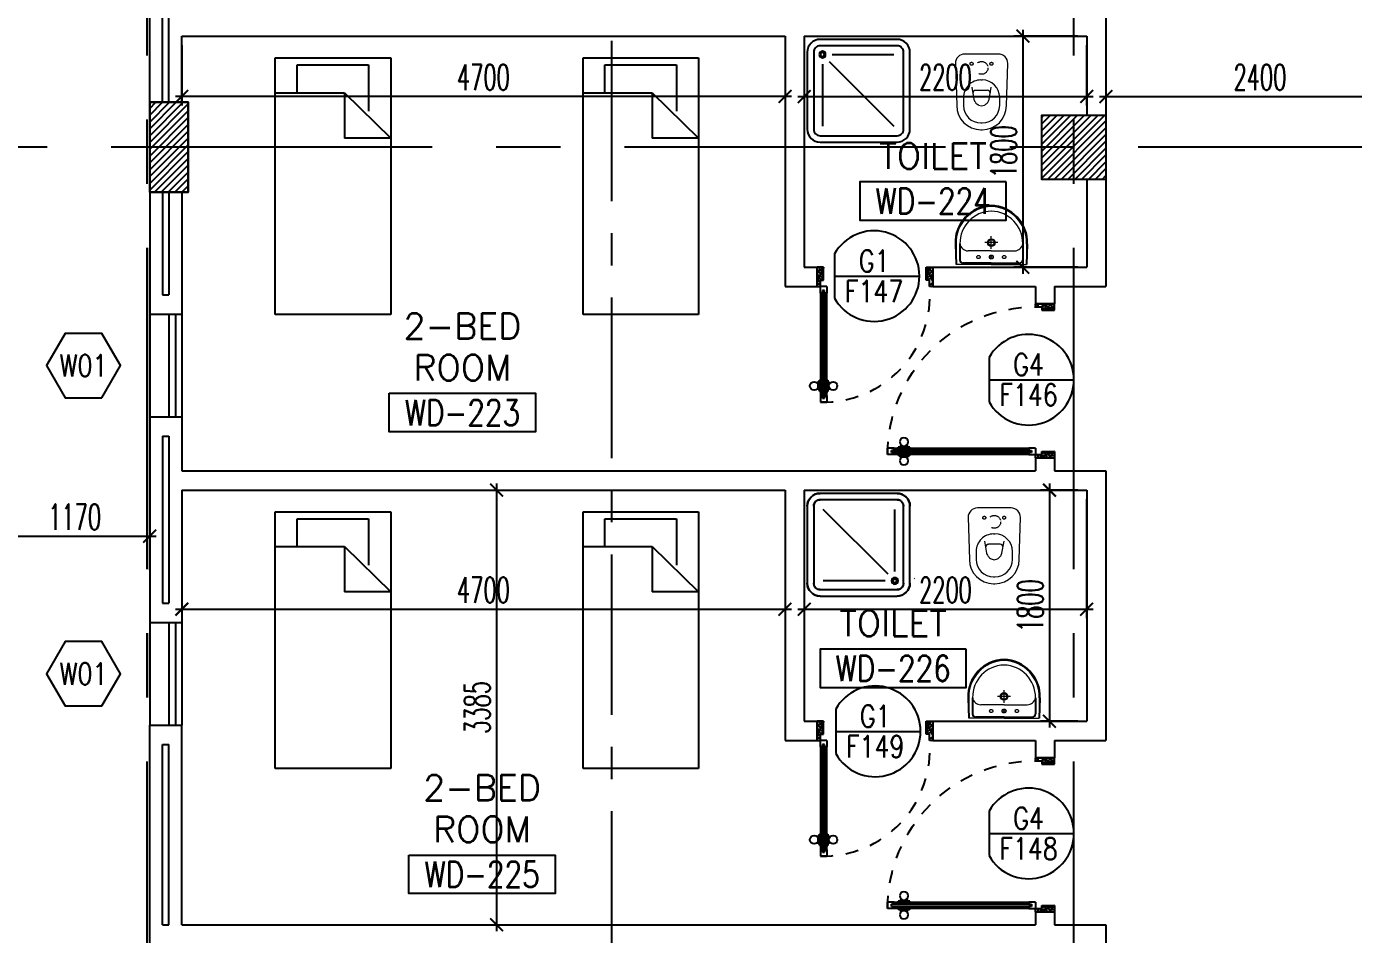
# Model space of a CAD drawing. Extents: x 88852.7 to 88945.7, y 39921.6 to 40001.1.
# Drawn here: x 88901.85 to 88912.19, y 39966.77 to 39973.84 of the extents above; entities that cross this region are included whole.
import ezdxf
from ezdxf.enums import TextEntityAlignment as Align

# ---------------------------------------------------------------- set-up
doc = ezdxf.new("R2010")
doc.units = 0
doc.header["$MEASUREMENT"] = 0
doc.header["$PDMODE"] = 34
for name, pattern in [('CENTER', [2, 1.25, -0.25, 0.25, -0.25]), ('CENTERX2', [4, 2.5, -0.5, 0.5, -0.5]), ('DASHED', [0.75, 0.5, -0.25]), ('HIDDEN', [0.375, 0.25, -0.125]), ('HIDDEN2', [0.1875, 0.125, -0.0625])]:
    doc.linetypes.add(name, pattern=pattern)
doc.layers.get('0').update_dxf_attribs({"linetype": 'CONTINUOUS'})
doc.layers.get('DEFPOINTS').update_dxf_attribs({"linetype": 'CONTINUOUS'})
for name, color, linetype in [('AXES', 11, 'CENTERX2'), ('AXES1', 11, 'CENTER'), ('COL', 2, 'CONTINUOUS'), ('DIM', 4, 'CONTINUOUS'), ('DOOR', 7, 'CONTINUOUS'), ('DOOR-CR', 4, 'CONTINUOUS'), ('DOOR-NO', 3, 'CONTINUOUS'), ('FIX', 3, 'CONTINUOUS'), ('FUR', 4, 'CONTINUOUS'), ('HAT', 8, 'CONTINUOUS'), ('INSUL', 4, 'CONTINUOUS'), ('RM-BOX', 4, 'CONTINUOUS'), ('RM-NAME', 2, 'CONTINUOUS'), ('RM-NO', 2, 'CONTINUOUS'), ('WALL', 2, 'CONTINUOUS'), ('WIN', 3, 'CONTINUOUS'), ('WIN-BOX', 3, 'CONTINUOUS'), ('WIN-NO', 5, 'CONTINUOUS')]:
    doc.layers.add(name, color=color, linetype=linetype)
doc.styles.add('ROMANS', font='ROMANS.shx', dxfattribs={"width": 0.6})
doc.dimstyles.new('STANDARD in', dxfattribs={"dimtxt": 0.2, "dimasz": 0.1, "dimexe": 0.07, "dimexo": 0.07, "dimgap": 0.05, "dimtad": 1, "dimdec": 0, "dimlfac": 1000, "dimzin": 0, "dimdsep": 46, "dimtxsty": 'ROMANS', "dimblk": 'ARCHTICK', "dimcen": 0.05, "dimdle": 0.05, "dimclrd": 4, "dimclre": 4, "dimclrt": 2, "dimadec": 0, "dimazin": 0, "dimtfac": 1, "dimtdec": 0, "dimtmove": 2, "dimatfit": 3, "dimfxl": 0, "dimtolj": 1, "dimtzin": 0, "dimarcsym": 0})

# ---------------------------------------------------------------- blocks, each defined once
blk = doc.blocks.new('_ARCHTICK')
at = {"color": 0, "linetype": 'ByBlock', "const_width": 0.15}
blk.add_lwpolyline([(-0.5, -0.5), (0.5, 0.5)], dxfattribs=at)
blk = doc.blocks.new('*D181')
at = {"layer": 'DEFPOINTS', "color": 0, "linetype": 'ByBlock'}
for p in [(88904.666, 39970.23), (88905.052, 39966.845), (88905.513, 39966.845)]:
    blk.add_point(p, dxfattribs=at)
at = {"layer": 'DIM', "color": 4, "linetype": 'ByBlock', "lineweight": -2}
for p, q in [((88904.736, 39970.23), (88905.583, 39970.23)), ((88905.513, 39970.28), (88905.513, 39966.795)), ((88905.122, 39966.845), (88905.583, 39966.845))]:
    blk.add_line(p, q, dxfattribs=at)
at = {"layer": 'DIM', "color": 4, "linetype": 'ByBlock', "lineweight": -2, "xscale": 0.1, "yscale": 0.1, "zscale": 0.1}
for p, rotation in [((88905.513, 39970.23), 90), ((88905.513, 39966.845), 270)]:
    blk.add_blockref('_ARCHTICK', p, dxfattribs=dict(at, rotation=rotation))
at = {"layer": 'DIM', "color": 2, "linetype": 'ByBlock', "insert": (88905.363, 39968.537), "char_height": 0.2, "attachment_point": 5, "rotation": 90, "style": 'ROMANS'}
blk.add_mtext('\\A1;3385', dxfattribs=at)
blk = doc.blocks.new('*D182')
at = {"layer": 'DEFPOINTS', "color": 0, "linetype": 'ByBlock'}
for p in [(88903.06, 39970.23), (88907.76, 39970.23), (88907.76, 39969.302)]:
    blk.add_point(p, dxfattribs=at)
at = {"layer": 'DIM', "color": 4, "linetype": 'ByBlock', "lineweight": -2}
for p, q in [((88903.06, 39970.16), (88903.06, 39969.232)), ((88907.76, 39970.16), (88907.76, 39969.232)), ((88903.01, 39969.302), (88907.81, 39969.302))]:
    blk.add_line(p, q, dxfattribs=at)
at = {"layer": 'DIM', "color": 4, "linetype": 'ByBlock', "lineweight": -2, "xscale": 0.1, "yscale": 0.1, "zscale": 0.1, "rotation": 180}
blk.add_blockref('_ARCHTICK', (88903.06, 39969.302), dxfattribs=at)
at = {"layer": 'DIM', "color": 4, "linetype": 'ByBlock', "lineweight": -2, "xscale": 0.1, "yscale": 0.1, "zscale": 0.1}
blk.add_blockref('_ARCHTICK', (88907.76, 39969.302), dxfattribs=at)
at = {"layer": 'DIM', "color": 2, "linetype": 'ByBlock', "insert": (88905.41, 39969.452), "char_height": 0.2, "attachment_point": 5, "style": 'ROMANS'}
blk.add_mtext('\\A1;4700', dxfattribs=at)
blk = doc.blocks.new('*D193')
at = {"layer": 'DEFPOINTS', "color": 0, "linetype": 'ByBlock'}
for p in [(88910.26, 39973.915), (88912.66, 39973.915), (88912.66, 39973.295)]:
    blk.add_point(p, dxfattribs=at)
at = {"layer": 'DIM', "color": 4, "linetype": 'ByBlock', "lineweight": -2}
for p, q in [((88910.26, 39973.845), (88910.26, 39973.225)), ((88912.66, 39973.845), (88912.66, 39973.225)), ((88910.21, 39973.295), (88912.71, 39973.295))]:
    blk.add_line(p, q, dxfattribs=at)
at = {"layer": 'DIM', "color": 4, "linetype": 'ByBlock', "lineweight": -2, "xscale": 0.1, "yscale": 0.1, "zscale": 0.1, "rotation": 180}
blk.add_blockref('_ARCHTICK', (88910.26, 39973.295), dxfattribs=at)
at = {"layer": 'DIM', "color": 4, "linetype": 'ByBlock', "lineweight": -2, "xscale": 0.1, "yscale": 0.1, "zscale": 0.1}
blk.add_blockref('_ARCHTICK', (88912.66, 39973.295), dxfattribs=at)
at = {"layer": 'DIM', "color": 2, "linetype": 'ByBlock', "insert": (88911.46, 39973.445), "char_height": 0.2, "attachment_point": 5, "style": 'ROMANS'}
blk.add_mtext('\\A1;2400', dxfattribs=at)
blk = doc.blocks.new('*D183')
at = {"layer": 'DEFPOINTS', "color": 0, "linetype": 'ByBlock'}
for p in [(88907.91, 39970.23), (88910.11, 39970.23), (88910.11, 39969.302)]:
    blk.add_point(p, dxfattribs=at)
at = {"layer": 'DIM', "color": 4, "linetype": 'ByBlock', "lineweight": -2}
for p, q in [((88907.91, 39970.16), (88907.91, 39969.232)), ((88910.11, 39970.16), (88910.11, 39969.232)), ((88907.86, 39969.302), (88910.16, 39969.302))]:
    blk.add_line(p, q, dxfattribs=at)
at = {"layer": 'DIM', "color": 4, "linetype": 'ByBlock', "lineweight": -2, "xscale": 0.1, "yscale": 0.1, "zscale": 0.1, "rotation": 180}
blk.add_blockref('_ARCHTICK', (88907.91, 39969.302), dxfattribs=at)
at = {"layer": 'DIM', "color": 4, "linetype": 'ByBlock', "lineweight": -2, "xscale": 0.1, "yscale": 0.1, "zscale": 0.1}
blk.add_blockref('_ARCHTICK', (88910.11, 39969.302), dxfattribs=at)
at = {"layer": 'DIM', "color": 2, "linetype": 'ByBlock', "insert": (88909.01, 39969.452), "char_height": 0.2, "attachment_point": 5, "style": 'ROMANS'}
blk.add_mtext('\\A1;2200', dxfattribs=at)
blk = doc.blocks.new('*D184')
at = {"layer": 'DEFPOINTS', "color": 0, "linetype": 'ByBlock'}
for p in [(88910.11, 39970.23), (88909.82, 39968.43), (88910.11, 39968.43)]:
    blk.add_point(p, dxfattribs=at)
at = {"layer": 'DIM', "color": 4, "linetype": 'ByBlock', "lineweight": -2}
for p, q in [((88910.04, 39970.23), (88909.75, 39970.23)), ((88909.82, 39970.28), (88909.82, 39968.38)), ((88910.04, 39968.43), (88909.75, 39968.43))]:
    blk.add_line(p, q, dxfattribs=at)
at = {"layer": 'DIM', "color": 4, "linetype": 'ByBlock', "lineweight": -2, "xscale": 0.1, "yscale": 0.1, "zscale": 0.1}
for p, rotation in [((88909.82, 39970.23), 90), ((88909.82, 39968.43), 270)]:
    blk.add_blockref('_ARCHTICK', p, dxfattribs=dict(at, rotation=rotation))
at = {"layer": 'DIM', "color": 2, "linetype": 'ByBlock', "insert": (88909.67, 39969.33), "char_height": 0.2, "attachment_point": 5, "rotation": 90, "style": 'ROMANS'}
blk.add_mtext('\\A1;1800', dxfattribs=at)
blk = doc.blocks.new('*D187')
at = {"layer": 'DEFPOINTS', "color": 0, "linetype": 'ByBlock'}
for p in [(88910.11, 39973.765), (88909.613, 39971.965), (88910.11, 39971.965)]:
    blk.add_point(p, dxfattribs=at)
at = {"layer": 'DIM', "color": 4, "linetype": 'ByBlock', "lineweight": -2}
for p, q in [((88909.613, 39973.815), (88909.613, 39971.915)), ((88910.04, 39973.765), (88909.543, 39973.765)), ((88910.04, 39971.965), (88909.543, 39971.965))]:
    blk.add_line(p, q, dxfattribs=at)
at = {"layer": 'DIM', "color": 4, "linetype": 'ByBlock', "lineweight": -2, "xscale": 0.1, "yscale": 0.1, "zscale": 0.1}
for p, rotation in [((88909.613, 39973.765), 90), ((88909.613, 39971.965), 270)]:
    blk.add_blockref('_ARCHTICK', p, dxfattribs=dict(at, rotation=rotation))
at = {"layer": 'DIM', "color": 2, "linetype": 'ByBlock', "insert": (88909.463, 39972.865), "char_height": 0.2, "attachment_point": 5, "rotation": 90, "style": 'ROMANS'}
blk.add_mtext('\\A1;1800', dxfattribs=at)
blk = doc.blocks.new('*D186')
at = {"layer": 'DEFPOINTS', "color": 0, "linetype": 'ByBlock'}
for p in [(88907.91, 39973.765), (88910.11, 39973.765), (88910.11, 39973.295)]:
    blk.add_point(p, dxfattribs=at)
at = {"layer": 'DIM', "color": 4, "linetype": 'ByBlock', "lineweight": -2}
for p, q in [((88907.91, 39973.695), (88907.91, 39973.225)), ((88910.11, 39973.695), (88910.11, 39973.225)), ((88907.86, 39973.295), (88910.16, 39973.295))]:
    blk.add_line(p, q, dxfattribs=at)
at = {"layer": 'DIM', "color": 4, "linetype": 'ByBlock', "lineweight": -2, "xscale": 0.1, "yscale": 0.1, "zscale": 0.1, "rotation": 180}
blk.add_blockref('_ARCHTICK', (88907.91, 39973.295), dxfattribs=at)
at = {"layer": 'DIM', "color": 4, "linetype": 'ByBlock', "lineweight": -2, "xscale": 0.1, "yscale": 0.1, "zscale": 0.1}
blk.add_blockref('_ARCHTICK', (88910.11, 39973.295), dxfattribs=at)
at = {"layer": 'DIM', "color": 2, "linetype": 'ByBlock', "insert": (88909.01, 39973.445), "char_height": 0.2, "attachment_point": 5, "style": 'ROMANS'}
blk.add_mtext('\\A1;2200', dxfattribs=at)
blk = doc.blocks.new('*D185')
at = {"layer": 'DEFPOINTS', "color": 0, "linetype": 'ByBlock'}
for p in [(88903.06, 39973.765), (88907.76, 39973.765), (88903.06, 39973.295)]:
    blk.add_point(p, dxfattribs=at)
at = {"layer": 'DIM', "color": 4, "linetype": 'ByBlock', "lineweight": -2}
for p, q in [((88903.06, 39973.695), (88903.06, 39973.225)), ((88907.76, 39973.695), (88907.76, 39973.225)), ((88907.81, 39973.295), (88903.01, 39973.295))]:
    blk.add_line(p, q, dxfattribs=at)
at = {"layer": 'DIM', "color": 4, "linetype": 'ByBlock', "lineweight": -2, "xscale": 0.1, "yscale": 0.1, "zscale": 0.1, "rotation": 180}
blk.add_blockref('_ARCHTICK', (88903.06, 39973.295), dxfattribs=at)
at = {"layer": 'DIM', "color": 4, "linetype": 'ByBlock', "lineweight": -2, "xscale": 0.1, "yscale": 0.1, "zscale": 0.1}
blk.add_blockref('_ARCHTICK', (88907.76, 39973.295), dxfattribs=at)
at = {"layer": 'DIM', "color": 2, "linetype": 'ByBlock', "insert": (88905.41, 39973.445), "char_height": 0.2, "attachment_point": 5, "style": 'ROMANS'}
blk.add_mtext('\\A1;4700', dxfattribs=at)
blk = doc.blocks.new('SHR1')
at = {"layer": 'FIX'}
for p, q in [((-196, 196), (-700, 700)), ((-143, 218), (-143, 700)), ((-218, 143), (-700, 143))]:
    blk.add_line(p, q, dxfattribs=at)
for points in [[(-825, 125), (-825, 725, -0.414214), (-725, 825), (-125, 825, -0.414214), (-25, 725), (-25, 125, -0.414214), (-125, 25), (-725, 25, -0.414214)], [(-775, 125), (-775, 725, -0.414214), (-725, 775), (-125, 775, -0.414214), (-75, 725), (-75, 125, -0.414214), (-125, 75), (-725, 75, -0.414214)]]:
    blk.add_lwpolyline(points, format="xyb", close=True, dxfattribs=at)
for radius in [25, 15]:
    blk.add_circle((-143, 143), radius, dxfattribs=at)
blk = doc.blocks.new('WC1')
at = {"layer": 'FIX', "lineweight": 20}
for p, q in [((-210, 204), (-538, 194)), ((-475, 141), (-538, 141)), ((-137, 0), (-137, 131)), ((-727, 5), (-727, -5)), ((-674, 5), (-674, -5)), ((-534, 24), (-540, 0)), ((-540, 0), (-534, -24)), ((-395, 76), (-490, 60)), ((-339, 5), (-339, -5)), ((-137, -131), (-137, 0)), ((-490, -60), (-395, -76)), ((-538, -141), (-475, -141)), ((-538, -194), (-210, -204)), ((-213, -204), (-210, -204))]:
    blk.add_line(p, q, dxfattribs=at)
at = {"layer": 'FIX', "linetype": 'Continuous', "lineweight": 20}
blk.add_line((-420, -47), (-420, 45), dxfattribs=at)
at = {"layer": 'FIX', "linetype": 'HIDDEN2', "lineweight": 20, "ltscale": 0.3}
blk.add_circle((-245, 0), 49.8, dxfattribs=at)
at = {"layer": 'FIX', "linetype": 'HIDDEN', "lineweight": 20, "ltscale": 0.05}
for centre in [(-213, 78), (-213, -77)]:
    blk.add_circle(centre, 11.6, dxfattribs=at)
at = {"layer": 'FIX', "lineweight": 20}
for centre, radius, start, end in [((-538, 5), 189, 90, 180), ((-538, 5), 136, 90, 180), ((-475, 5), 136, 360, 90), ((-210, 131), 73, 360, 90), ((-473, -7), 68.2, 128.9242, 152.8468), ((-464, -18), 82, 108.496, 128.9242), ((-538, -5), 189, 180, 270), ((-538, -5), 136, 180, 270), ((-473, 7), 68.2, 207.1532, 231.0758), ((-464, 18), 82, 231.0758, 251.504), ((-475, -5), 136, 270, 0), ((-210, -131), 73, 270, 0)]:
    blk.add_arc(centre, radius, start, end, dxfattribs=at)
at = {"layer": 'FIX', "linetype": 'Continuous', "lineweight": 20}
for centre, start, end in [((-443, 46), 357.6662, 91.6121), ((-442, -46), 268.3879, 2.3338)]:
    blk.add_arc(centre, 22.3, start, end, dxfattribs=at)
blk = doc.blocks.new('LAV1')
at = {"layer": 'FIX', "linetype": 'ByBlock', "ltscale": 0.3}
for p, q in [((-280, 210), (-275, 50)), ((-245, 210), (-245, 85)), ((245, 210), (245, 85)), ((280, 210), (275, 50)), ((0, 60), (-220, 60)), ((0, 60), (220, 60))]:
    blk.add_line(p, q, dxfattribs=at)
at = {"layer": 'FIX', "linetype": 'Continuous', "lineweight": 20}
for p, q in [((-275, 210), (-275, 50)), ((275, 210), (275, 50)), ((0, 155), (-181, 155)), ((0, 155), (181, 155)), ((0, 50), (-275, 50)), ((0, 50), (-252, 50)), ((0, 50), (275, 50)), ((0, 50), (252, 50))]:
    blk.add_line(p, q, dxfattribs=at)
at = {"layer": 'FIX', "linetype": 'DASHED', "lineweight": 20, "ltscale": 0.05}
for p, q in [((50, 220), (-50, 220)), ((0, 170), (0, 270)), ((0, 170), (0, 270))]:
    blk.add_line(p, q, dxfattribs=at)
at = {"layer": 'FIX', "lineweight": 20}
for p, q in [((16, 107), (-15, 107)), ((0, 92), (0, 123))]:
    blk.add_line(p, q, dxfattribs=at)
for centre, radius in [((0, 220), 29.5), ((0, 220), 22.5), ((0, 107), 15.5)]:
    blk.add_circle(centre, radius, dxfattribs=at)
at = {"layer": 'FIX', "linetype": 'HIDDEN', "lineweight": 20, "ltscale": 0.05}
for centre in [(-100, 107), (100, 107)]:
    blk.add_circle(centre, 12.4, dxfattribs=at)
at = {"layer": 'FIX', "linetype": 'ByBlock', "ltscale": 0.3}
for centre, radius, start, end in [((7, 220), 287, 91.3776, 182.0064), ((-7, 220), 287, 357.9936, 88.6224), ((-220, 85), 24.9, 179.7021, 269.9486), ((220, 85), 24.9, 270.0514, 0.2979)]:
    blk.add_arc(centre, radius, start, end, dxfattribs=at)
at = {"layer": 'FIX', "linetype": 'Continuous', "lineweight": 20}
for centre, radius, start, end in [((8, 217), 283, 91.6988, 181.351), ((8, 212), 253, 91.7328, 180.4884), ((-8, 217), 283, 358.649, 88.3012), ((-8, 212), 253, 359.5116, 88.2672), ((-179, 222), 66.9, 190.2006, 268.0786), ((179, 222), 66.9, 271.9214, 349.7994)]:
    blk.add_arc(centre, radius, start, end, dxfattribs=at)
blk = doc.blocks.new('AH20A')
at = {"layer": 'FUR'}
for p, q in [((0, 0.5), (0, -0.5)), ((1, 0.5), (0, 0.5)), ((0.1358, 0.5), (0.1358, -0.0987)), ((1, -0.5), (1, 0.5)), ((0.1358, 0.3112), (0.0277, 0.3112)), ((0.0277, 0.3112), (0.0277, -0.3087)), ((0.1358, -0.0987), (0.3125, -0.5)), ((0.1358, -0.0987), (0.3125, -0.0987)), ((0.3125, -0.5), (0.3125, -0.0987)), ((0.0277, -0.3087), (0.2076, -0.3087)), ((0, -0.5), (1, -0.5))]:
    blk.add_line(p, q, dxfattribs=at)
blk = doc.blocks.new('C11')
at = {"layer": 'HAT'}
h = blk.add_hatch(dxfattribs=at)
h.set_pattern_fill('ANSI31', color=256, scale=300, style=0)
h.set_pattern_definition([(45, (-248556.182, -75061.005), (-26.5165043, 26.5165043), [])])
h.paths.add_polyline_path([(300, 700), (0, 700), (0, 350), (300, 350)])
h.paths.add_polyline_path([(300, 350), (0, 350), (0, 0), (300, 0)])
at = {"layer": 'COL'}
blk.add_lwpolyline([(300, 700), (300, 0), (0, 0), (0, 700)], close=True, dxfattribs=at)
blk = doc.blocks.new('WW1')
at = {"layer": 'WIN-BOX'}
blk.add_lwpolyline([(144, -250), (289, 0), (144, 250), (-144, 250), (-289, 0), (-144, -250)], close=True, dxfattribs=at)
at = {"layer": 'WIN-NO', "style": 'ROMANS', "width": 0.8}
blk.add_attdef('W00', text='', height=170, dxfattribs=at).set_placement((0, 0), align=Align.MIDDLE)
blk = doc.blocks.new('RM1')
at = {"layer": 'RM-BOX'}
blk.add_lwpolyline([(570, -200), (-570, -200), (-570, -500), (570, -500)], close=True, dxfattribs=at)
at = {"layer": 'RM-NAME', "style": 'ROMANS'}
for tag, p in [('ROOMNAME1', (0, 324)), ('ROOMNAME2', (0, 0))]:
    blk.add_attdef(tag, text='', height=200, dxfattribs=at).set_placement(p, align=Align.MIDDLE)
at = {"layer": 'RM-NO', "style": 'ROMANS', "width": 0.8}
blk.add_attdef('ROOMNO', text='', height=200, dxfattribs=at).set_placement((0, -350), align=Align.MIDDLE)
blk = doc.blocks.new('DOOR90')
at = {"layer": 'DOOR', "linetype": 'ByBlock'}
for p, q in [((0, 0), (-150, 0)), ((-200, -25), (-1000, -25)), ((-200, -42), (-1000, -42)), ((-200, -58), (-1000, -58)), ((-1000, -75), (-200, -75))]:
    blk.add_line(p, q, dxfattribs=at)
at = {"layer": 'DOOR', "color": 0, "linetype": 'ByBlock'}
for p, q in [((-150, 0), (-150, -25)), ((-150, 0), (0, 0)), ((0, -50), (0, 0)), ((-1050, -25), (-1050, -75)), ((-1050, -75), (-1050, -25)), ((-1000, -25), (-1050, -25)), ((-1000, -75), (-1050, -75)), ((-1020, -42), (-1020, -58)), ((-1000, -42), (-1020, -42)), ((-1000, -58), (-1020, -58)), ((-1000, -25), (-1000, -42)), ((-1000, -58), (-1000, -75)), ((-968, -25), (-968, -18)), ((-878, -18), (-968, -18)), ((-968, -75), (-968, -82)), ((-878, -82), (-968, -82)), ((-955, -18), (-955, -9)), ((-955, -9), (-890, -9)), ((-955, -18), (-890, -18)), ((-955, -82), (-955, -91)), ((-955, -82), (-890, -82)), ((-955, -91), (-890, -91)), ((-890, -18), (-890, -9)), ((-890, -82), (-890, -91)), ((-878, -25), (-878, -18)), ((-878, -75), (-878, -82)), ((-200, -42), (-200, -25)), ((-200, -25), (-150, -25)), ((-180, -42), (-200, -42)), ((-200, -75), (-200, -58)), ((-200, -58), (-180, -58)), ((-150, -75), (-200, -75)), ((-180, -58), (-180, -42)), ((-150, -75), (-150, -25)), ((-150, -25), (-100, -25)), ((-100, -25), (-100, -50)), ((-100, -50), (0, -50)), ((-150, -900), (-150, -875)), ((-150, -875), (-100, -875)), ((0, -900), (-150, -900)), ((-150, -900), (0, -900)), ((-100, -850), (0, -850)), ((-100, -875), (-100, -850)), ((0, -850), (0, -900))]:
    blk.add_line(p, q, dxfattribs=at)
at = {"layer": 'DOOR', "color": 9, "linetype": 'ByBlock'}
for p, q in [((0, -50), (-114, 0)), ((0, -50), (-40, 0)), ((0, -50), (-100, -37)), ((0, -850), (-114, -900)), ((0, -850), (-100, -863)), ((0, -850), (-40, -900))]:
    blk.add_line(p, q, dxfattribs=at)
at = {"layer": 'DOOR', "color": 0, "linetype": 'ByBlock'}
for centre in [(-923, 24), (-923, -124)]:
    blk.add_circle(centre, 32.4, dxfattribs=at)
at = {"layer": 'DOOR', "color": 9, "linetype": 'ByBlock'}
for centre, radius, start, end in [((0, -50), 74.4, 137.7764, 180), ((0, -50), 54.4, 113.2074, 180), ((0, -50), 154, 161.1053, 166.2858), ((0, -50), 134, 158.1598, 169.28), ((0, -50), 114, 154.0838, 167.3774), ((0, -50), 94.4, 148.0182, 180), ((0, -50), 34.4, 90, 180), ((0, -50), 14.4, 90, 180), ((0, -850), 154, 193.7142, 198.8947), ((0, -850), 134, 190.72, 201.8402), ((0, -850), 94.4, 180, 211.9818), ((0, -850), 74.4, 180, 222.2236), ((0, -850), 54.4, 180, 246.7926), ((0, -850), 34.4, 180, 270), ((0, -850), 14.4, 180, 270)]:
    blk.add_arc(centre, radius, start, end, dxfattribs=at)
at = {"layer": 'DOOR', "linetype": 'HIDDEN', "ltscale": 0.5}
blk.add_arc((-222, -50), 828, 178.2701, 275.003, dxfattribs=at)
blk = doc.blocks.new('DOOR100')
at = {"layer": 'DOOR', "color": 0, "linetype": 'ByBlock'}
for p, q in [((-76, 1251), (-76, 1301)), ((-76, 1301), (-26, 1301)), ((-26, 1301), (-76, 1301)), ((-59, 1251), (-76, 1251)), ((-59, 1251), (-59, 1271)), ((-43, 1271), (-59, 1271)), ((-43, 1251), (-43, 1271)), ((-26, 1251), (-43, 1251)), ((-26, 1251), (-26, 1301)), ((-92, 1206), (-92, 1141)), ((-83, 1206), (-92, 1206)), ((-83, 1141), (-92, 1141)), ((-83, 1129), (-83, 1219)), ((-76, 1219), (-83, 1219)), ((-83, 1206), (-83, 1141)), ((-26, 1219), (-19, 1219)), ((-19, 1129), (-19, 1219)), ((-19, 1206), (-19, 1141)), ((-19, 1206), (-10, 1206)), ((-19, 1141), (-10, 1141)), ((-10, 1206), (-10, 1141)), ((-76, 1129), (-83, 1129)), ((-26, 1129), (-19, 1129)), ((-1201, 0), (-1201, 150)), ((-1201, 150), (-1176, 150)), ((-1201, 150), (-1201, 0)), ((-1176, 150), (-1176, 100)), ((-76, 200), (-59, 200)), ((-76, 150), (-76, 200)), ((-76, 150), (-26, 150)), ((-59, 200), (-59, 180)), ((-59, 180), (-43, 180)), ((-43, 200), (-26, 200)), ((-43, 180), (-43, 200)), ((-26, 200), (-26, 150)), ((-1, 150), (-26, 150)), ((-26, 150), (-26, 100)), ((-1, 150), (-1, 0)), ((-1151, 0), (-1201, 0)), ((-1176, 100), (-1151, 100)), ((-1151, 100), (-1151, 0)), ((-51, 100), (-51, 0)), ((-26, 100), (-51, 100)), ((-51, 0), (-1, 0))]:
    blk.add_line(p, q, dxfattribs=at)
at = {"layer": 'DOOR', "linetype": 'ByBlock'}
for p, q in [((-76, 1251), (-76, 200)), ((-59, 200), (-59, 1251)), ((-43, 200), (-43, 1251)), ((-26, 200), (-26, 1251))]:
    blk.add_line(p, q, dxfattribs=at)
at = {"layer": 'DOOR', "color": 9, "linetype": 'ByBlock'}
for p, q in [((-1151, 0), (-1201, 114)), ((-51, 0), (-1, 114)), ((-1151, 0), (-1201, 40)), ((-1151, 0), (-1164, 100)), ((-51, 0), (-38, 100)), ((-51, 0), (-1, 40))]:
    blk.add_line(p, q, dxfattribs=at)
at = {"layer": 'DOOR', "color": 0, "linetype": 'ByBlock'}
for centre in [(-125, 1174), (22, 1174)]:
    blk.add_circle(centre, 32.4, dxfattribs=at)
at = {"layer": 'DOOR', "linetype": 'HIDDEN', "ltscale": 0.5}
blk.add_arc((-27, 152), 1149, 89.961, 180.0931, dxfattribs=at)
at = {"layer": 'DOOR', "color": 9, "linetype": 'ByBlock'}
for centre, radius, start, end in [((-1151, 0), 154, 103.7142, 108.8947), ((-1151, 0), 134, 100.72, 111.8402), ((-51, 0), 134, 68.1598, 79.28), ((-51, 0), 114, 64.0838, 77.3774), ((-51, 0), 154, 71.1053, 76.2858), ((-1151, 0), 94.4, 90, 121.9818), ((-1151, 0), 74.4, 90, 132.2236), ((-1151, 0), 54.4, 90, 156.7926), ((-1151, 0), 34.4, 90, 180), ((-1151, 0), 14.4, 90, 180), ((-51, 0), 94.4, 58.0182, 90), ((-51, 0), 74.4, 47.7764, 90), ((-51, 0), 54.4, 23.2074, 90), ((-51, 0), 34.4, 0, 90), ((-51, 0), 14.4, 0, 90)]:
    blk.add_arc(centre, radius, start, end, dxfattribs=at)
blk = doc.blocks.new('DD1')
at = {"layer": 'DOOR-CR'}
blk.add_line((-308, 0), (353, 0), dxfattribs=at)
blk.add_lwpolyline([(-308, -173, 3.820224), (-308, 173)], format="xyb", close=True, dxfattribs=at)
at = {"layer": 'DOOR-NO', "style": 'ROMANS', "width": 0.8}
for tag, p in [('G', (0, 142)), ('000', (0, -141))]:
    blk.add_attdef(tag, text='', height=204, dxfattribs=at).set_placement(p, align=Align.MIDDLE)
blk = doc.blocks.new('*X98')
at = {"color": 0}
for p, q in [((227929, 162698), (228420, 163190)), ((227929, 162751), (228367, 163190)), ((227929, 162804), (228314, 163190)), ((227929, 162857), (228261, 163190)), ((227929, 162910), (228208, 163190)), ((227929, 162963), (228155, 163190)), ((227929, 163016), (228102, 163190)), ((227929, 163069), (228049, 163190)), ((227929, 163122), (227996, 163190)), ((227929, 163175), (227943, 163190)), ((227973, 162690), (228429, 163145)), ((228026, 162690), (228429, 163092)), ((228079, 162690), (228429, 163039)), ((228132, 162690), (228429, 162986)), ((228185, 162690), (228429, 162933)), ((228239, 162690), (228429, 162880)), ((228292, 162690), (228429, 162827)), ((228345, 162690), (228429, 162774)), ((228398, 162690), (228429, 162721))]:
    blk.add_line(p, q, dxfattribs=at)
blk = doc.blocks.new('COL50')
at = {"layer": 'COL'}
blk.add_lwpolyline([(-250, 250), (-250, -250), (250, -250), (250, 250)], close=True, dxfattribs=at)
blk = doc.blocks.new('*D755')
at = {"layer": 'DEFPOINTS', "color": 0, "linetype": 'Continuous'}
for p in [(88902.81, 39969.871), (88901.64, 39969.538), (88902.81, 39969.538)]:
    blk.add_point(p, dxfattribs=at)
at = {"layer": 'DIM', "color": 4, "linetype": 'Continuous', "lineweight": -2}
for p, q in [((88901.64, 39969.608), (88901.64, 39969.941)), ((88902.81, 39969.608), (88902.81, 39969.941)), ((88901.59, 39969.871), (88902.86, 39969.871))]:
    blk.add_line(p, q, dxfattribs=at)
at = {"layer": 'DIM', "color": 4, "linetype": 'Continuous', "lineweight": -2, "xscale": 0.1, "yscale": 0.1, "zscale": 0.1, "rotation": 180}
blk.add_blockref('_ARCHTICK', (88901.64, 39969.871), dxfattribs=at)
at = {"layer": 'DIM', "color": 4, "linetype": 'Continuous', "lineweight": -2, "xscale": 0.1, "yscale": 0.1, "zscale": 0.1}
blk.add_blockref('_ARCHTICK', (88902.81, 39969.871), dxfattribs=at)
at = {"layer": 'DIM', "color": 2, "linetype": 'Continuous', "insert": (88902.225, 39970.021), "char_height": 0.2, "attachment_point": 5, "style": 'ROMANS'}
blk.add_mtext('\\A1;1170', dxfattribs=at)

msp = doc.modelspace()

# ---------------------------------------------------------------- linework, layer by layer
at = {"layer": 'AXES'}
for p, q in [((88910.0103, 39921.6153), (88910.0103, 40000.4279)), ((88902.7903, 39921.6153), (88902.7903, 40000.0779)), ((88902.8103, 39921.6153), (88902.8103, 40000.0779)), ((88945.0103, 39972.8996), (88876.9703, 39972.8996))]:
    msp.add_line(p, q, dxfattribs=at)
at = {"layer": 'AXES1'}
msp.add_line((88906.4103, 39928.4796), (88906.4103, 39987.2996), dxfattribs=at)
at = {"layer": 'FIX'}
for p, q in [((88908.6333, 39970.2046), (88908.0333, 39970.2046)), ((88907.9333, 39970.1046), (88907.9333, 39969.5046)), ((88907.9833, 39970.1046), (88907.9833, 39969.5046)), ((88908.6333, 39970.1546), (88908.0333, 39970.1546)), ((88908.6833, 39969.5046), (88908.6833, 39970.1046)), ((88908.7333, 39969.5046), (88908.7333, 39970.1046)), ((88908.6156, 39969.5972), (88908.6156, 39970.0796)), ((88908.5406, 39969.5222), (88908.0583, 39969.5222)), ((88908.0333, 39969.4546), (88908.6333, 39969.4546)), ((88908.0333, 39969.4046), (88908.6333, 39969.4046))]:
    msp.add_line(p, q, dxfattribs=at)
at = {"layer": 'FIX', "color": 32, "linetype": 'DASHED', "lineweight": 20, "ltscale": 0.05}
msp.add_line((88909.5158, 39968.6226), (88909.4158, 39968.6226), dxfattribs=at)
at = {"layer": 'FIX', "extrusion": (0, 0, -1)}
for centre, major_axis, start_param, end_param in [((88908.0333, 39970.1046), (-0.0707, 0.0707), 5.4977871, 7.0685835), ((88908.6333, 39970.1046), (-0.0707, 0.0707), 0.7853982, 2.3561945), ((88908.0333, 39970.1046), (-0.0354, 0.0354), 5.4977871, 7.0685835), ((88908.6333, 39970.1046), (-0.0354, 0.0354), 0.7853982, 2.3561945), ((88908.0333, 39969.5046), (-0.0707, 0.0707), 3.9269908, 5.4977871), ((88908.0333, 39969.5046), (0.0354, 0.0354), 2.3561945, 3.9269908), ((88908.6156, 39969.5222), (-0.0177, 0.0177), 3.9269908, 10.2101761), ((88908.6156, 39969.5222), (-0.0106, 0.0106), 3.9269908, 10.2101761), ((88908.6333, 39969.5046), (0.0707, 0.0707), 0.7853982, 2.3561945), ((88908.6333, 39969.5046), (0.0354, 0.0354), 0.7853982, 2.3561945)]:
    msp.add_ellipse(centre, major_axis=major_axis, ratio=1, start_param=start_param, end_param=end_param, dxfattribs=at)
at = {"layer": 'INSUL'}
for p, q in [((88902.9103, 39973.2496), (88902.9103, 39975.4496)), ((88902.9603, 39973.2496), (88902.9603, 39975.4496)), ((88902.9103, 39972.5496), (88902.9103, 39971.7496)), ((88902.9603, 39972.5496), (88902.9603, 39971.7496)), ((88902.9103, 39971.7496), (88902.9603, 39971.7496)), ((88902.9103, 39970.6496), (88902.9603, 39970.6496)), ((88902.9103, 39970.6496), (88902.9103, 39969.3496)), ((88902.9603, 39970.6496), (88902.9603, 39969.3496)), ((88902.9103, 39969.3496), (88902.9603, 39969.3496)), ((88902.9103, 39968.2496), (88902.9603, 39968.2496)), ((88902.9103, 39966.8446), (88902.9103, 39968.2496)), ((88902.9103, 39968.2496), (88902.9603, 39968.2496)), ((88902.9603, 39966.8446), (88902.9603, 39968.2496)), ((88902.9103, 39966.8446), (88902.9603, 39966.8446))]:
    msp.add_line(p, q, dxfattribs=at)
at = {"layer": 'WALL'}
for p, q in [((88902.8103, 39973.2496), (88902.8103, 39975.5996)), ((88903.0603, 39973.2496), (88903.0603, 39973.7646)), ((88903.0603, 39973.7646), (88907.7603, 39973.7646)), ((88907.9103, 39973.7646), (88910.1103, 39973.7646)), ((88902.8103, 39972.5496), (88902.8103, 39971.5996)), ((88903.0603, 39972.5496), (88903.0603, 39971.5996)), ((88907.9103, 39971.9646), (88908.0103, 39971.9646)), ((88908.9103, 39971.9646), (88910.1103, 39971.9646)), ((88907.7603, 39971.8146), (88908.0103, 39971.8146)), ((88908.9103, 39971.8146), (88909.7103, 39971.8146)), ((88909.8603, 39971.8146), (88910.2603, 39971.8146)), ((88902.8103, 39971.5996), (88903.0603, 39971.5996)), ((88902.8103, 39970.7996), (88903.0603, 39970.7996)), ((88902.8103, 39970.7996), (88902.8103, 39969.1996)), ((88903.0603, 39970.7996), (88903.0603, 39970.3796)), ((88903.0603, 39970.3796), (88909.7103, 39970.3796)), ((88909.8603, 39970.3796), (88910.2603, 39970.3796)), ((88903.0603, 39970.2296), (88903.0603, 39969.1996)), ((88903.0603, 39970.2296), (88907.7603, 39970.2296)), ((88907.9103, 39970.2296), (88910.1103, 39970.2296)), ((88902.8103, 39969.1996), (88903.0603, 39969.1996)), ((88902.8103, 39968.3996), (88903.0603, 39968.3996)), ((88902.8103, 39966.6946), (88902.8103, 39968.3996)), ((88902.8103, 39966.6946), (88902.8103, 39968.3996)), ((88902.8103, 39968.3996), (88903.0603, 39968.3996)), ((88903.0603, 39966.8446), (88903.0603, 39968.3996)), ((88903.0603, 39966.8446), (88903.0603, 39968.3996)), ((88907.9103, 39968.4296), (88908.0103, 39968.4296)), ((88908.9103, 39968.4296), (88910.1103, 39968.4296)), ((88907.7603, 39968.2796), (88908.0103, 39968.2796)), ((88908.9103, 39968.2796), (88909.7103, 39968.2796)), ((88909.8603, 39968.2796), (88910.2603, 39968.2796)), ((88903.0603, 39966.8446), (88909.7103, 39966.8446)), ((88909.8603, 39966.8446), (88910.2603, 39966.8446))]:
    msp.add_line(p, q, dxfattribs=at)
at = {"layer": 'WALL', "linetype": 'ByBlock'}
for p, q in [((88910.2603, 39973.9146), (88910.2603, 39971.8146)), ((88907.7603, 39973.7646), (88907.7603, 39971.8146)), ((88907.9103, 39973.7646), (88907.9103, 39971.9646)), ((88910.1103, 39973.7646), (88910.1103, 39973.1496)), ((88910.1103, 39972.6496), (88910.1103, 39971.9646)), ((88908.0103, 39971.9646), (88908.0103, 39971.8146)), ((88908.9103, 39971.9646), (88908.9103, 39971.8146)), ((88909.7103, 39971.8146), (88909.7103, 39971.6801)), ((88909.8603, 39971.8146), (88909.8603, 39971.6801)), ((88909.8603, 39971.6801), (88909.7103, 39971.6801)), ((88909.7103, 39970.4801), (88909.7103, 39970.3796)), ((88909.8603, 39970.4801), (88909.7103, 39970.4801)), ((88909.8603, 39970.4801), (88909.8603, 39970.3796)), ((88910.2603, 39970.3796), (88910.2603, 39968.2796)), ((88907.7603, 39970.2296), (88907.7603, 39968.2796)), ((88907.9103, 39970.2296), (88907.9103, 39968.4296)), ((88910.1103, 39970.2296), (88910.1103, 39968.4296)), ((88908.0103, 39968.4296), (88908.0103, 39968.2796)), ((88909.7103, 39968.2796), (88909.7103, 39968.1451)), ((88909.8603, 39968.2796), (88909.8603, 39968.1451)), ((88909.8603, 39968.1451), (88909.7103, 39968.1451)), ((88909.7103, 39966.9451), (88909.7103, 39966.8446)), ((88909.8603, 39966.9451), (88909.7103, 39966.9451)), ((88909.8603, 39966.9451), (88909.8603, 39966.8446)), ((88910.2603, 39966.8446), (88910.2603, 39965.9496))]:
    msp.add_line(p, q, dxfattribs=at)
at = {"layer": 'WALL', "color": 250, "linetype": 'ByBlock', "ltscale": 0.3}
msp.add_line((88908.7658, 39969.5447), (88908.7678, 39969.5427), dxfattribs=at)
at = {"layer": 'WALL', "linetype": 'ByBlock', "ltscale": 0.3}
for points in [[(88902.8103, 39972.5496), (88903.1103, 39972.5496), (88903.1103, 39973.2496), (88902.8103, 39973.2496)], [(88909.7603, 39973.1496), (88910.2603, 39973.1496), (88910.2603, 39972.6496), (88909.7603, 39972.6496)]]:
    msp.add_lwpolyline(points, close=True, dxfattribs=at)
at = {"layer": 'WIN'}
for p, q in [((88902.8103, 39971.5996), (88902.8103, 39970.7996)), ((88902.9603, 39971.5996), (88902.9603, 39970.7996)), ((88903.0103, 39971.5996), (88903.0103, 39970.7996)), ((88903.0603, 39971.5996), (88903.0603, 39970.7996)), ((88902.8103, 39969.1996), (88902.8103, 39968.3996)), ((88902.9603, 39969.1996), (88902.9603, 39968.3996)), ((88903.0103, 39969.1996), (88903.0103, 39968.3996)), ((88903.0603, 39969.1996), (88903.0603, 39968.3996))]:
    msp.add_line(p, q, dxfattribs=at)

# ---------------------------------------------------------------- block references
at = {"layer": 'COL', "linetype": 'ByBlock', "xscale": 0.001, "yscale": 0.001, "zscale": 0.001}
msp.add_blockref('C11', (88902.8103, 39972.5496), dxfattribs=at)
at = {"layer": 'COL', "xscale": -0.001, "yscale": 0.001, "zscale": 0.001}
msp.add_blockref('COL50', (88910.0103, 39972.8996), dxfattribs=at)
at = {"layer": 'DOOR', "color": 0, "linetype": 'ByBlock', "yscale": 0.001, "zscale": 0.001, "rotation": 90}
for name, p, xscale in [('DOOR90', (88908.0103, 39971.9646), 0.001), ('DOOR100', (88909.8603, 39970.4801), -0.001), ('DOOR90', (88908.0103, 39968.4296), 0.001), ('DOOR100', (88909.8603, 39966.9451), -0.001)]:
    msp.add_blockref(name, p, dxfattribs=dict(at, xscale=xscale))
at = {"layer": 'DOOR-NO'}
ref = msp.add_blockref('DD1', (88908.4544, 39971.8962), dxfattribs=dict(at, xscale=0.001, yscale=0.001, zscale=0.001))
ref.add_attrib('G', 'G1', dxfattribs={"height": 0.17, "style": 'ROMANS', "width": 0.8}).set_placement((88908.4544, 39972.0141), align=Align.MIDDLE)
ref.add_attrib('000', 'F147', dxfattribs={"height": 0.17, "style": 'ROMANS', "width": 0.8}).set_placement((88908.4544, 39971.7783), align=Align.MIDDLE)
ref = msp.add_blockref('DD1', (88909.6574, 39971.0894), dxfattribs=dict(at, xscale=0.001, yscale=0.001, zscale=0.001))
ref.add_attrib('G', 'G4', dxfattribs={"height": 0.17, "style": 'ROMANS', "width": 0.8}).set_placement((88909.6574, 39971.2074), align=Align.MIDDLE)
ref.add_attrib('000', 'F146', dxfattribs={"height": 0.17, "style": 'ROMANS', "width": 0.8}).set_placement((88909.6574, 39970.9716), align=Align.MIDDLE)
ref = msp.add_blockref('DD1', (88908.4626, 39968.3512), dxfattribs=dict(at, xscale=0.001, yscale=0.001, zscale=0.001))
ref.add_attrib('G', 'G1', dxfattribs={"height": 0.17, "style": 'ROMANS', "width": 0.8}).set_placement((88908.4626, 39968.4691), align=Align.MIDDLE)
ref.add_attrib('000', 'F149', dxfattribs={"height": 0.17, "style": 'ROMANS', "width": 0.8}).set_placement((88908.4626, 39968.2333), align=Align.MIDDLE)
ref = msp.add_blockref('DD1', (88909.6574, 39967.5561), dxfattribs=dict(at, xscale=0.001, yscale=0.001, zscale=0.001))
ref.add_attrib('G', 'G4', dxfattribs={"height": 0.17, "style": 'ROMANS', "width": 0.8}).set_placement((88909.6574, 39967.674), align=Align.MIDDLE)
ref.add_attrib('000', 'F148', dxfattribs={"height": 0.17, "style": 'ROMANS', "width": 0.8}).set_placement((88909.6574, 39967.4382), align=Align.MIDDLE)
at = {"layer": 'FIX'}
for name, p, xscale, yscale, zscale, rotation in [('SHR1', (88907.9083, 39973.7646), -0.000999999996565748, 0.000999999996565748, 0.001, 270), ('WC1', (88909.2913, 39973.7626), 0.000999999996565748, 0.000999999996565748, 0.001, 90), ('AH20A', (88904.2383, 39973.5963), -2, 0.9, 2, 90), ('AH20A', (88906.6371, 39973.5963), -2, 0.9, 2, 90), ('SHR1', (88908.7583, 39969.3796), -0.000999999996565748, 0.000999999996565748, 0.001, 90), ('WC1', (88909.3903, 39970.2276), 0.000999999996565748, 0.000999999996565748, 0.001, 90), ('AH20A', (88904.2383, 39970.0613), -2, 0.9, 2, 90), ('AH20A', (88906.6371, 39970.0613), -2, 0.9, 2, 90)]:
    msp.add_blockref(name, p, dxfattribs=dict(at, xscale=xscale, yscale=yscale, zscale=zscale, rotation=rotation))
at = {"layer": 'FIX', "xscale": 0.001000000003841706, "yscale": 0.000999999996565748, "zscale": 0.001}
for p in [(88909.3673, 39971.9376), (88909.4663, 39968.4026)]:
    msp.add_blockref('LAV1', p, dxfattribs=at)
at = {"layer": 'HAT', "xscale": 0.001, "yscale": 0.001, "zscale": 0.001}
msp.add_blockref('*X98', (88681.8317, 39809.9598), dxfattribs=at)
at = {"layer": 'RM-NAME', "xscale": 0.001, "yscale": 0.001, "zscale": 0.001}
for p, values in [((88908.9138, 39972.8312), {'ROOMNO': 'WD-224', 'ROOMNAME2': 'TOILET'}), ((88908.6025, 39969.1921), {'ROOMNO': 'WD-226', 'ROOMNAME2': 'TOILET'})]:
    msp.add_blockref('RM1', p, dxfattribs=at).add_auto_attribs(values)
at = {"layer": 'RM-NAME'}
ref = msp.add_blockref('RM1', (88905.2467, 39971.1834), dxfattribs=dict(at, xscale=-0.001, yscale=0.001, zscale=0.001))
ref.add_attrib('ROOMNO', 'WD-223', dxfattribs={"layer": 'RM-NO', "height": 0.2, "style": 'ROMANS', "width": 0.8}).set_placement((88905.2467, 39970.8334), align=Align.MIDDLE)
ref.add_attrib('ROOMNAME2', 'ROOM', dxfattribs={"height": 0.2, "style": 'ROMANS'}).set_placement((88905.2467, 39971.1834), align=Align.MIDDLE)
ref.add_attrib('ROOMNAME1', '2-BED', dxfattribs={"height": 0.2, "style": 'ROMANS'}).set_placement((88905.2467, 39971.5072), align=Align.MIDDLE)
ref = msp.add_blockref('RM1', (88905.3995, 39967.5881), dxfattribs=dict(at, xscale=-0.001, yscale=0.001, zscale=0.001))
ref.add_attrib('ROOMNO', 'WD-225', dxfattribs={"layer": 'RM-NO', "height": 0.2, "style": 'ROMANS', "width": 0.8}).set_placement((88905.3995, 39967.2381), align=Align.MIDDLE)
ref.add_attrib('ROOMNAME2', 'ROOM', dxfattribs={"height": 0.2, "style": 'ROMANS'}).set_placement((88905.3995, 39967.5881), align=Align.MIDDLE)
ref.add_attrib('ROOMNAME1', '2-BED', dxfattribs={"height": 0.2, "style": 'ROMANS'}).set_placement((88905.3995, 39967.9119), align=Align.MIDDLE)
at = {"layer": 'WIN-NO', "xscale": 0.001, "yscale": 0.001, "zscale": 0.001}
for p in [(88902.2945, 39971.1996), (88902.2945, 39968.7996)]:
    msp.add_blockref('WW1', p, dxfattribs=at).add_auto_attribs({'W00': 'W01'})

# ---------------------------------------------------------------- dimensions: what is measured, and where the dimension line sits
at = {"layer": 'DIM', "linetype": 'ByBlock', "ltscale": 0.3}
for base, p1, p2, picture, middle in [((88912.6603, 39973.2946), (88910.2603, 39973.9146), (88912.6603, 39973.9146), '*D193', (88911.4603, 39973.4446)), ((88903.0603, 39973.2946), (88907.7603, 39973.7646), (88903.0603, 39973.7646), '*D185', (88905.4103, 39973.4446)), ((88910.1103, 39973.2946), (88907.9103, 39973.7646), (88910.1103, 39973.7646), '*D186', (88909.0103, 39973.4446)), ((88907.7603, 39969.3019), (88903.0603, 39970.2296), (88907.7603, 39970.2296), '*D182', (88905.4103, 39969.4519)), ((88910.1103, 39969.3019), (88907.9103, 39970.2296), (88910.1103, 39970.2296), '*D183', (88909.0103, 39969.4519))]:
    dim = msp.add_linear_dim(base=base, p1=p1, p2=p2, dimstyle='STANDARD in', dxfattribs=at)
    dim.commit()
    dim.dimension.update_dxf_attribs({"geometry": picture, "text_midpoint": middle})
for base, p1, p2, picture, middle in [((88909.6125, 39971.9646), (88910.1103, 39973.7646), (88910.1103, 39971.9646), '*D187', (88909.4625, 39972.8646)), ((88905.5127, 39966.8446), (88904.666, 39970.2296), (88905.0524, 39966.8446), '*D181', (88905.3627, 39968.5371)), ((88909.8205, 39968.4296), (88910.1103, 39970.2296), (88910.1103, 39968.4296), '*D184', (88909.6705, 39969.3296))]:
    dim = msp.add_linear_dim(base=base, p1=p1, p2=p2, angle=90, dimstyle='STANDARD in', dxfattribs=at)
    dim.commit()
    dim.dimension.update_dxf_attribs({"geometry": picture, "text_midpoint": middle})
at = {"layer": 'DIM', "linetype": 'Continuous'}
dim = msp.add_linear_dim(base=(88902.8103, 39969.8713), p1=(88901.6403, 39969.5376), p2=(88902.8103, 39969.5376), dimstyle='STANDARD in', dxfattribs=at)
dim.commit()
dim.dimension.update_dxf_attribs({"geometry": '*D755', "text_midpoint": (88902.2253, 39970.0213)})

doc.saveas('drawing.dxf')
